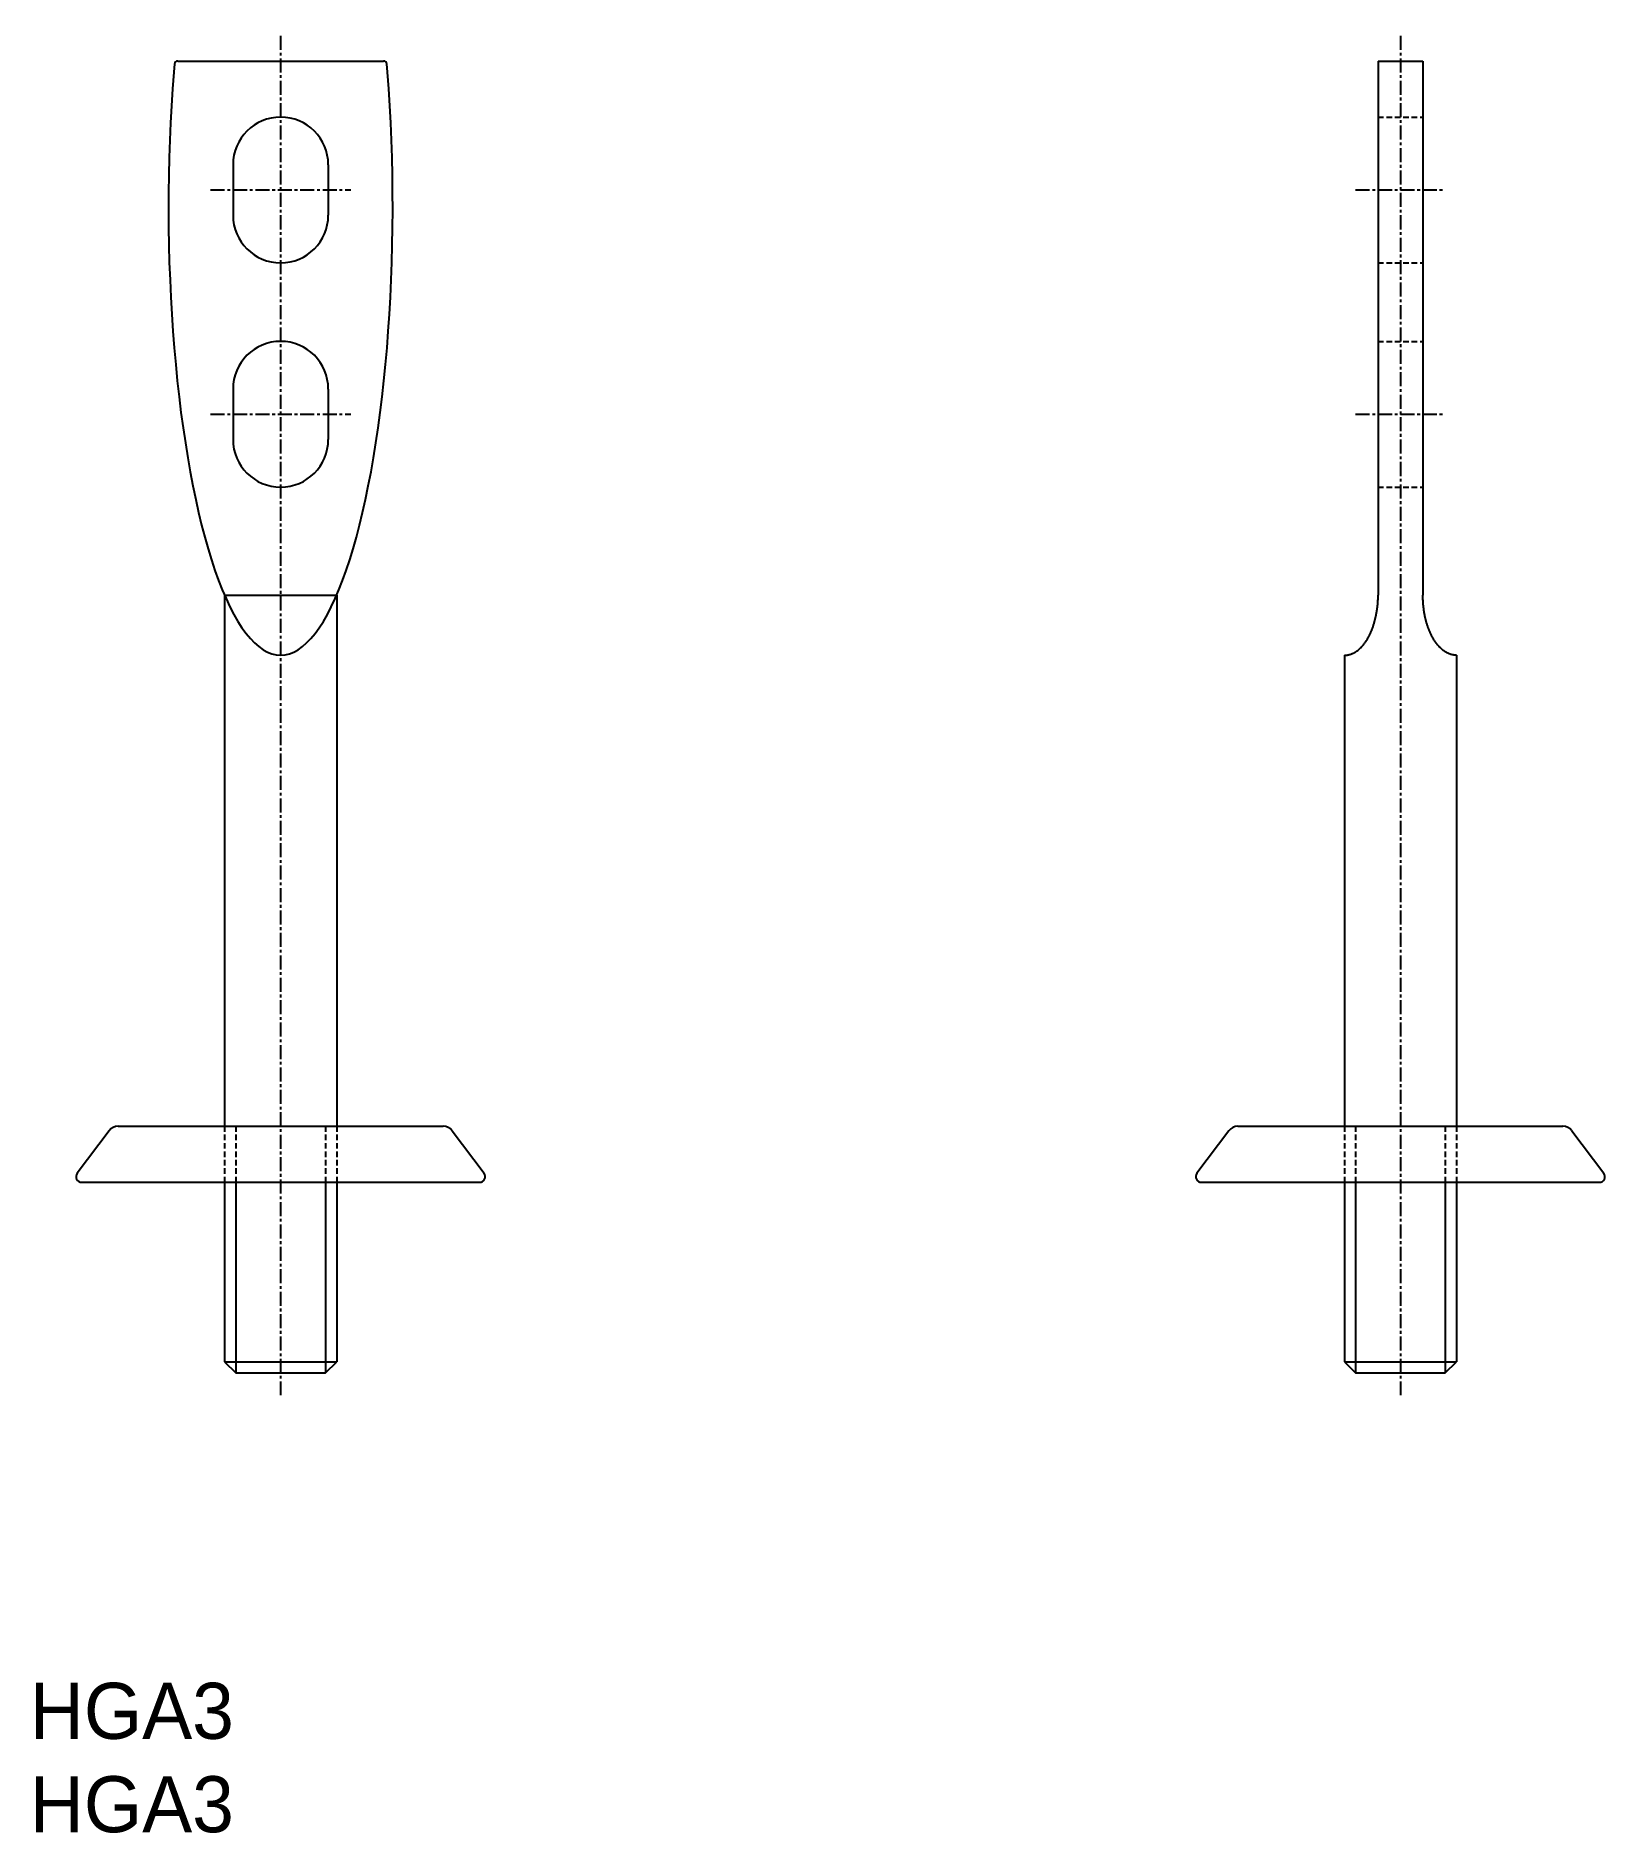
# Model space of a CAD drawing. Extents: x 6 to 146, y 101 to 262.
import ezdxf

# ---------------------------------------------------------------- set-up
doc = ezdxf.new("R2010")
doc.units = 0
doc.linetypes.add('CENTER', pattern=[2, 1.25, -0.25, 0.25, -0.25])
doc.linetypes.add('DASHED', pattern=[0.75, 0.5, -0.25])
doc.layers.get('0').update_dxf_attribs({"linetype": 'CONTINUOUS'})
doc.layers.add('CENTER', color=1, linetype='CENTER')

msp = doc.modelspace()

# ---------------------------------------------------------------- linework, layer by layer
for p, q in [((18.43, 259.35), (36.79, 259.35)), ((125.5, 259.35), (129.5, 259.35)), ((23.36, 250.1), (23.36, 245.6)), ((31.86, 250.1), (31.86, 245.6)), ((23.36, 230.1), (23.36, 225.6)), ((31.86, 230.1), (31.86, 225.6)), ((22.61, 211.71), (22.61, 164.35)), ((22.61, 211.71), (32.61, 211.71)), ((32.61, 211.71), (32.61, 164.35)), ((122.5, 206.35), (122.5, 164.35)), ((132.5, 206.35), (132.5, 164.35)), ((12.31, 163.95), (9.46, 160.15)), ((13.11, 164.35), (42.11, 164.35)), ((42.91, 163.95), (45.76, 160.15)), ((112.2, 163.95), (109.35, 160.15)), ((113, 164.35), (142, 164.35)), ((142.8, 163.95), (145.65, 160.15)), ((9.86, 159.35), (45.36, 159.35)), ((18.43, 159.35), (36.79, 159.35)), ((22.61, 159.35), (22.61, 143.35)), ((32.61, 159.35), (32.61, 143.35)), ((109.75, 159.35), (145.25, 159.35)), ((118.32, 159.35), (136.69, 159.35)), ((122.5, 159.35), (122.5, 143.35)), ((132.5, 159.35), (132.5, 143.35)), ((22.61, 143.35), (32.61, 143.35)), ((22.61, 143.35), (23.61, 142.35)), ((31.61, 142.35), (32.61, 143.35)), ((122.5, 143.35), (123.5, 142.35)), ((122.5, 143.35), (132.5, 143.35)), ((131.5, 142.35), (132.5, 143.35)), ((23.61, 142.35), (31.61, 142.35)), ((123.5, 142.35), (131.5, 142.35))]:
    msp.add_line(p, q)
at = {"color": 7}
for p, q in [((125.5, 259.35), (125.5, 211.71)), ((129.5, 259.35), (129.5, 211.71))]:
    msp.add_line(p, q, dxfattribs=at)
at = {"color": 3, "linetype": 'DASHED'}
for p, q in [((125.5, 254.35), (129.5, 254.35)), ((125.5, 241.35), (129.5, 241.35)), ((125.5, 234.35), (129.5, 234.35)), ((125.5, 221.35), (129.5, 221.35)), ((22.61, 164.35), (22.61, 159.35)), ((23.61, 164.35), (23.61, 159.35)), ((31.61, 164.35), (31.61, 159.35)), ((32.61, 164.35), (32.61, 159.35)), ((122.5, 164.35), (122.5, 159.35)), ((123.5, 164.35), (123.5, 159.35)), ((131.5, 164.35), (131.5, 159.35)), ((132.5, 164.35), (132.5, 159.35))]:
    msp.add_line(p, q, dxfattribs=at)
at = {"color": 3}
for p, q in [((23.61, 159.35), (23.61, 142.35)), ((31.61, 159.35), (31.61, 142.35)), ((123.5, 159.35), (123.5, 142.35)), ((131.5, 159.35), (131.5, 142.35))]:
    msp.add_line(p, q, dxfattribs=at)
for points in [[(18.13, 259.11, 0), (18.07, 258.37, 0), (17.96, 256.87, 0), (17.86, 255.36, 0), (17.78, 253.83, 0), (17.72, 252.28, 0), (17.67, 250.74, 0), (17.63, 249.18, 0), (17.61, 247.62, 0), (17.61, 246.05, 0), (17.62, 244.49, 0), (17.64, 242.93, 0), (17.68, 241.38, 0), (17.74, 239.83, 0), (17.81, 238.29, 0), (17.9, 236.77, 0), (18, 235.26, 0), (18.12, 233.76, 0), (18.25, 232.29, 0), (18.39, 230.84, 0), (18.55, 229.41, 0), (18.72, 228.01, 0), (18.91, 226.63, 0), (19.11, 225.29, 0), (19.32, 223.97, 0), (19.54, 222.7, 0), (19.78, 221.46, 0), (20.03, 220.25, 0), (20.29, 219.09, 0), (20.56, 217.96, 0), (20.85, 216.88, 0), (21.14, 215.85, 0), (21.44, 214.86, 0), (21.75, 213.92, 0), (22.07, 213.03, 0), (22.4, 212.19, 0), (22.74, 211.41, 0), (23.09, 210.67, 0), (23.44, 209.99, 0), (23.8, 209.37, 0), (24.16, 208.8, 0), (24.53, 208.29, 0), (24.91, 207.84, 0), (25.28, 207.45, 0), (25.67, 207.12, 0), (26.05, 206.84, 0), (26.44, 206.63, 0), (26.83, 206.48, 0), (27.22, 206.38, 0), (27.61, 206.35, 0), (28, 206.38, 0), (28.39, 206.48, 0), (28.78, 206.63, 0), (29.16, 206.84, 0), (29.55, 207.12, 0), (29.93, 207.45, 0), (30.31, 207.84, 0), (30.68, 208.29, 0), (31.05, 208.8, 0), (31.42, 209.37, 0), (31.78, 209.99, 0), (32.13, 210.67, 0), (32.47, 211.41, 0), (32.81, 212.19, 0), (33.14, 213.03, 0), (33.46, 213.92, 0), (33.77, 214.86, 0), (34.08, 215.85, 0), (34.37, 216.88, 0), (34.65, 217.96, 0), (34.92, 219.09, 0), (35.18, 220.25, 0), (35.43, 221.46, 0), (35.67, 222.7, 0), (35.9, 223.97, 0), (36.11, 225.29, 0), (36.31, 226.63, 0), (36.49, 228.01, 0), (36.67, 229.41, 0), (36.82, 230.84, 0), (36.97, 232.29, 0), (37.1, 233.76, 0), (37.21, 235.26, 0), (37.32, 236.77, 0), (37.4, 238.29, 0), (37.47, 239.83, 0), (37.53, 241.38, 0), (37.57, 242.93, 0), (37.6, 244.49, 0), (37.61, 246.05, 0), (37.6, 247.62, 0), (37.58, 249.18, 0), (37.55, 250.74, 0), (37.5, 252.28, 0), (37.43, 253.83, 0), (37.35, 255.36, 0), (37.26, 256.87, 0), (37.15, 258.37, 0), (37.08, 259.11, 0)], [(122.5, 206.35, 0), (122.54, 206.35, 0), (122.58, 206.35, 0), (122.61, 206.36, 0), (122.65, 206.36, 0), (122.69, 206.36, 0), (122.73, 206.37, 0), (122.76, 206.37, 0), (122.8, 206.38, 0), (122.83, 206.39, 0), (122.87, 206.39, 0), (122.91, 206.4, 0), (122.94, 206.41, 0), (122.98, 206.42, 0), (123.02, 206.43, 0), (123.05, 206.44, 0), (123.09, 206.46, 0), (123.13, 206.47, 0), (123.16, 206.48, 0), (123.2, 206.5, 0), (123.23, 206.51, 0), (123.27, 206.53, 0), (123.31, 206.55, 0), (123.34, 206.56, 0), (123.38, 206.58, 0), (123.41, 206.6, 0), (123.45, 206.62, 0), (123.48, 206.65, 0), (123.51, 206.67, 0), (123.55, 206.69, 0), (123.58, 206.71, 0), (123.62, 206.74, 0), (123.65, 206.76, 0), (123.69, 206.79, 0), (123.72, 206.81, 0), (123.75, 206.84, 0), (123.79, 206.87, 0), (123.82, 206.9, 0), (123.85, 206.93, 0), (123.89, 206.96, 0), (123.92, 206.99, 0), (123.95, 207.02, 0), (123.98, 207.05, 0), (124.02, 207.08, 0), (124.05, 207.12, 0), (124.08, 207.15, 0), (124.11, 207.18, 0), (124.14, 207.22, 0), (124.17, 207.26, 0), (124.2, 207.29, 0), (124.23, 207.33, 0), (124.26, 207.37, 0), (124.29, 207.41, 0), (124.32, 207.45, 0), (124.35, 207.49, 0), (124.38, 207.53, 0), (124.41, 207.57, 0), (124.44, 207.61, 0), (124.46, 207.66, 0), (124.49, 207.7, 0), (124.52, 207.74, 0), (124.55, 207.79, 0), (124.57, 207.83, 0), (124.6, 207.88, 0), (124.63, 207.92, 0), (124.65, 207.97, 0), (124.68, 208.02, 0), (124.7, 208.06, 0), (124.73, 208.11, 0), (124.75, 208.16, 0), (124.78, 208.21, 0), (124.8, 208.26, 0), (124.82, 208.31, 0), (124.85, 208.36, 0), (124.87, 208.41, 0), (124.89, 208.47, 0), (124.91, 208.52, 0), (124.94, 208.57, 0), (124.96, 208.63, 0), (124.98, 208.68, 0), (125, 208.74, 0), (125.02, 208.79, 0), (125.04, 208.84, 0), (125.06, 208.9, 0), (125.08, 208.96, 0), (125.1, 209.01, 0), (125.11, 209.07, 0), (125.13, 209.13, 0), (125.15, 209.19, 0), (125.17, 209.24, 0), (125.18, 209.3, 0), (125.2, 209.36, 0), (125.22, 209.42, 0), (125.23, 209.48, 0), (125.25, 209.54, 0), (125.26, 209.6, 0), (125.28, 209.66, 0), (125.29, 209.72, 0), (125.3, 209.78, 0), (125.32, 209.84, 0), (125.33, 209.91, 0), (125.34, 209.97, 0), (125.35, 210.03, 0), (125.36, 210.09, 0), (125.38, 210.16, 0), (125.39, 210.22, 0), (125.4, 210.28, 0), (125.41, 210.35, 0), (125.42, 210.41, 0), (125.42, 210.47, 0), (125.43, 210.54, 0), (125.44, 210.6, 0), (125.45, 210.67, 0), (125.45, 210.73, 0), (125.46, 210.8, 0), (125.47, 210.86, 0), (125.47, 210.93, 0), (125.48, 210.99, 0), (125.48, 211.06, 0), (125.49, 211.12, 0), (125.49, 211.19, 0), (125.49, 211.25, 0), (125.5, 211.32, 0), (125.5, 211.38, 0), (125.5, 211.45, 0), (125.5, 211.51, 0), (125.5, 211.58, 0), (125.5, 211.65, 0), (125.5, 211.71, 0)], [(132.5, 206.35, 0), (132.47, 206.35, 0), (132.43, 206.35, 0), (132.39, 206.36, 0), (132.36, 206.36, 0), (132.32, 206.36, 0), (132.28, 206.37, 0), (132.25, 206.37, 0), (132.21, 206.38, 0), (132.17, 206.39, 0), (132.14, 206.39, 0), (132.1, 206.4, 0), (132.06, 206.41, 0), (132.03, 206.42, 0), (131.99, 206.43, 0), (131.96, 206.44, 0), (131.92, 206.46, 0), (131.88, 206.47, 0), (131.85, 206.48, 0), (131.81, 206.5, 0), (131.78, 206.51, 0), (131.74, 206.53, 0), (131.71, 206.55, 0), (131.67, 206.56, 0), (131.63, 206.58, 0), (131.6, 206.6, 0), (131.56, 206.62, 0), (131.53, 206.65, 0), (131.49, 206.67, 0), (131.46, 206.69, 0), (131.43, 206.71, 0), (131.39, 206.74, 0), (131.36, 206.76, 0), (131.32, 206.79, 0), (131.29, 206.81, 0), (131.26, 206.84, 0), (131.22, 206.87, 0), (131.19, 206.9, 0), (131.16, 206.93, 0), (131.12, 206.96, 0), (131.09, 206.99, 0), (131.06, 207.02, 0), (131.03, 207.05, 0), (130.99, 207.08, 0), (130.96, 207.12, 0), (130.93, 207.15, 0), (130.9, 207.18, 0), (130.87, 207.22, 0), (130.84, 207.26, 0), (130.81, 207.29, 0), (130.78, 207.33, 0), (130.75, 207.37, 0), (130.72, 207.41, 0), (130.69, 207.45, 0), (130.66, 207.49, 0), (130.63, 207.53, 0), (130.6, 207.57, 0), (130.57, 207.61, 0), (130.54, 207.66, 0), (130.52, 207.7, 0), (130.49, 207.74, 0), (130.46, 207.79, 0), (130.44, 207.83, 0), (130.41, 207.88, 0), (130.38, 207.92, 0), (130.36, 207.97, 0), (130.33, 208.02, 0), (130.31, 208.06, 0), (130.28, 208.11, 0), (130.26, 208.16, 0), (130.23, 208.21, 0), (130.21, 208.26, 0), (130.19, 208.31, 0), (130.16, 208.36, 0), (130.14, 208.41, 0), (130.12, 208.47, 0), (130.09, 208.52, 0), (130.07, 208.57, 0), (130.05, 208.63, 0), (130.03, 208.68, 0), (130.01, 208.74, 0), (129.99, 208.79, 0), (129.97, 208.84, 0), (129.95, 208.9, 0), (129.93, 208.96, 0), (129.91, 209.01, 0), (129.9, 209.07, 0), (129.88, 209.13, 0), (129.86, 209.19, 0), (129.84, 209.24, 0), (129.82, 209.3, 0), (129.81, 209.36, 0), (129.79, 209.42, 0), (129.78, 209.48, 0), (129.76, 209.54, 0), (129.75, 209.6, 0), (129.73, 209.66, 0), (129.72, 209.72, 0), (129.71, 209.78, 0), (129.69, 209.84, 0), (129.68, 209.91, 0), (129.67, 209.97, 0), (129.66, 210.03, 0), (129.65, 210.09, 0), (129.63, 210.16, 0), (129.62, 210.22, 0), (129.61, 210.28, 0), (129.6, 210.35, 0), (129.59, 210.41, 0), (129.59, 210.47, 0), (129.58, 210.54, 0), (129.57, 210.6, 0), (129.56, 210.67, 0), (129.56, 210.73, 0), (129.55, 210.8, 0), (129.54, 210.86, 0), (129.54, 210.93, 0), (129.53, 210.99, 0), (129.53, 211.06, 0), (129.52, 211.12, 0), (129.52, 211.19, 0), (129.52, 211.25, 0), (129.51, 211.32, 0), (129.51, 211.38, 0), (129.51, 211.45, 0), (129.51, 211.51, 0), (129.51, 211.58, 0), (129.5, 211.65, 0), (129.5, 211.71, 0)]]:
    msp.add_polyline3d(points)
for centre, radius, start, end in [((18.43, 259.05), 0.3, 90, 175.2047), ((18.43, 259.05), 0.3, 90, 175.2047), ((36.79, 259.05), 0.3, 4.7953, 90), ((27.61, 250.1), 4.25, 0, 180), ((27.61, 245.6), 4.25, 180, 0), ((27.61, 230.1), 4.25, 0, 180), ((27.61, 225.6), 4.25, 180, 0), ((13.11, 163.35), 1, 90, 143.1301), ((42.11, 163.35), 1, 36.8699, 90), ((113, 163.35), 1, 90, 143.1301), ((142, 163.35), 1, 36.8699, 90), ((9.86, 159.85), 0.5, 143.1301, 270), ((45.36, 159.85), 0.5, 270, 36.8699), ((109.75, 159.85), 0.5, 143.1301, 270), ((145.25, 159.85), 0.5, 270, 36.8699)]:
    msp.add_arc(centre, radius, start, end)
at = {"layer": 'CENTER'}
for p, q in [((27.61, 261.59), (27.61, 140.35)), ((127.5, 261.59), (127.5, 140.35)), ((129.5, 259.35), (129.5, 211.71)), ((21.36, 247.85), (33.86, 247.85)), ((123.5, 247.85), (131.5, 247.85)), ((21.36, 227.85), (33.86, 227.85)), ((123.5, 227.85), (131.5, 227.85))]:
    msp.add_line(p, q, dxfattribs=at)

# ---------------------------------------------------------------- texts
for p in [(5.23, 109.71), (5.23, 101.38)]:
    msp.add_text('HGA3', height=5).set_placement(p)

doc.saveas('drawing.dxf')
